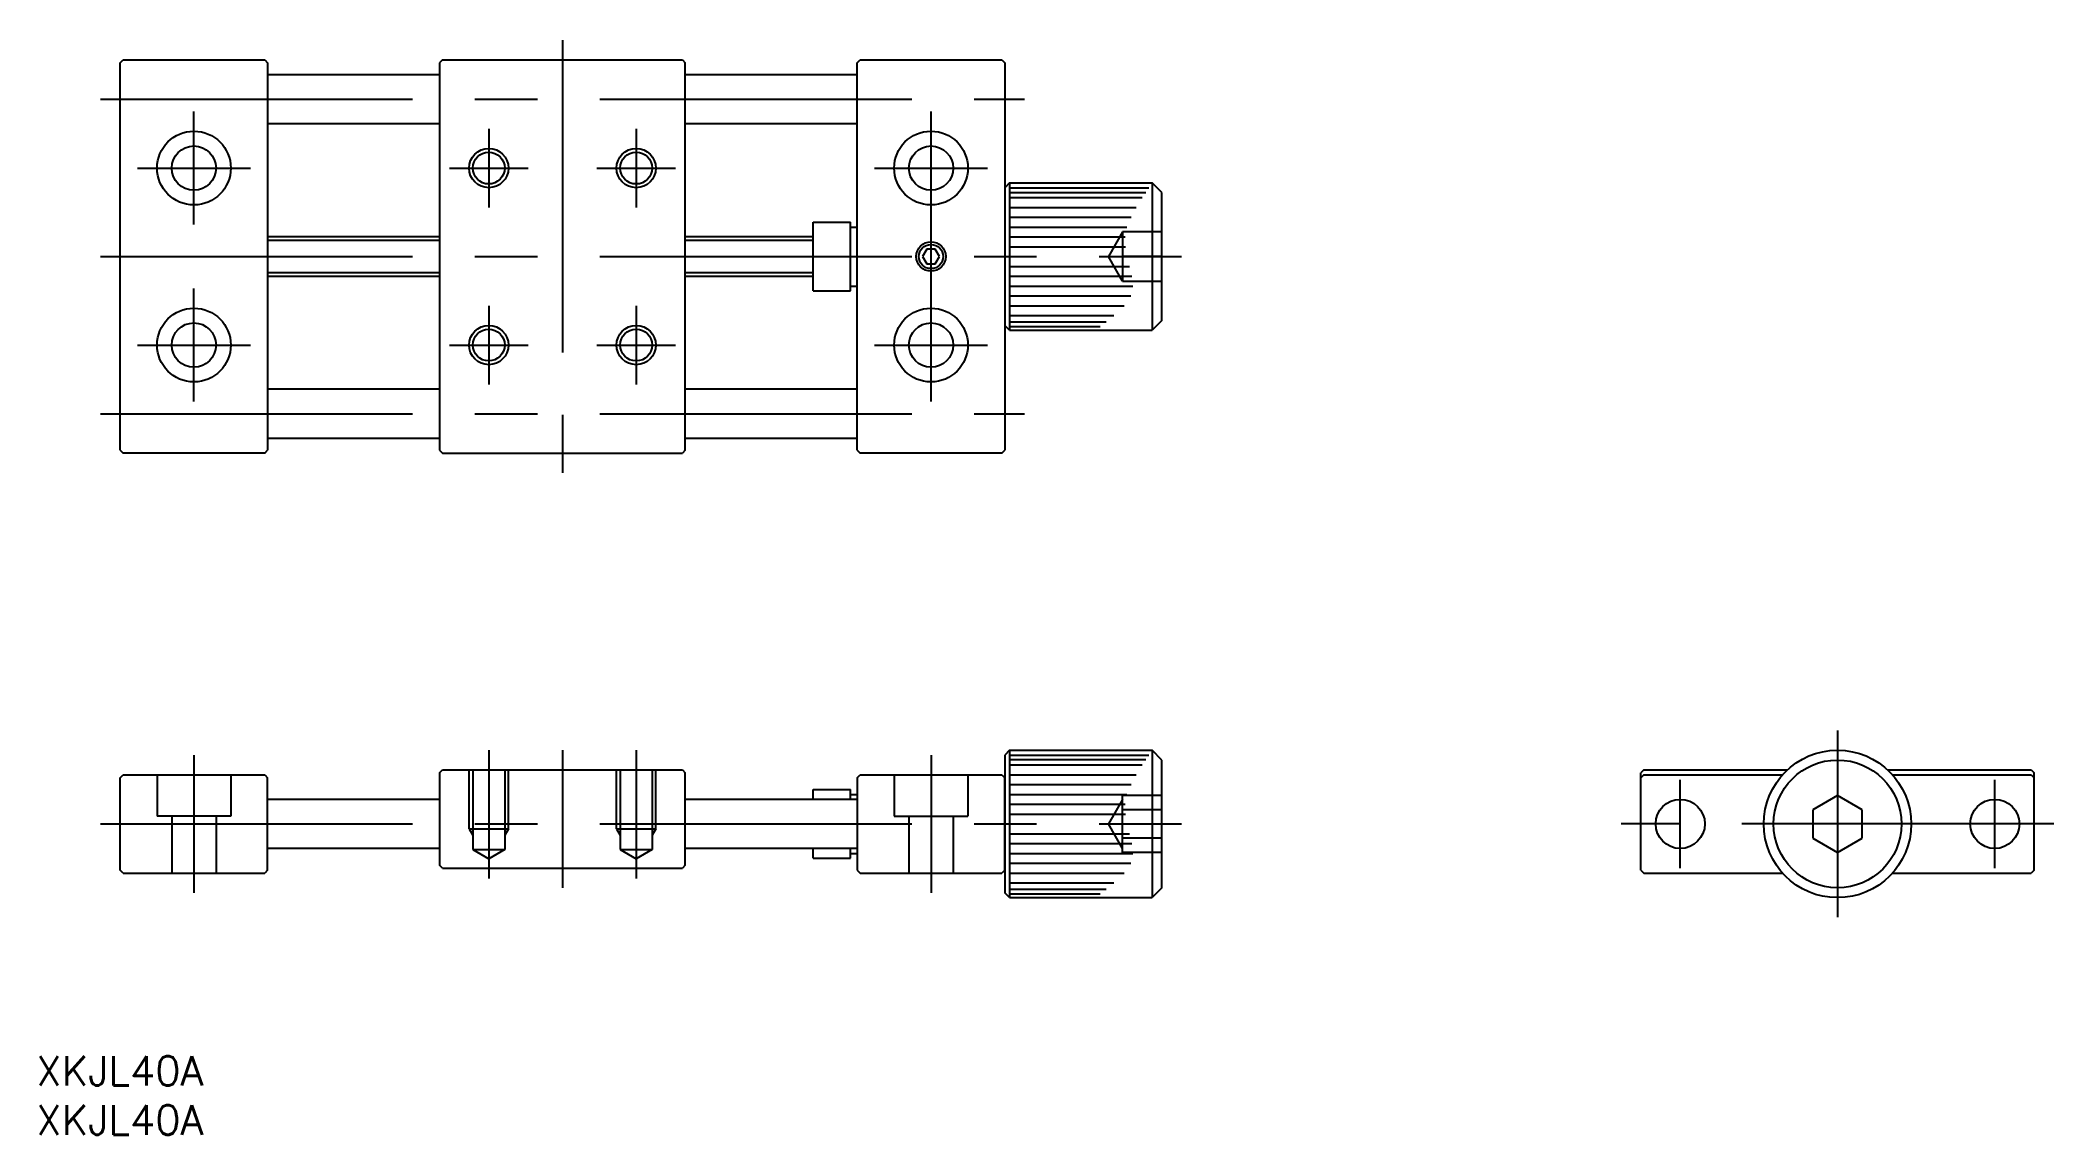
# Model space of a CAD drawing. Extents: x -183 to 22, y -32 to 80.
import ezdxf

# ---------------------------------------------------------------- set-up
doc = ezdxf.new("R2010")
doc.units = 0
doc.linetypes.add('CENTER', pattern=[50.8, 31.75, -6.35, 6.35, -6.35])
doc.linetypes.add('DASHED', pattern=[19.05, 12.7, -6.35])
doc.layers.get('0').update_dxf_attribs({"linetype": 'CONTINUOUS'})
doc.layers.add('CENTER', color=1, linetype='CONTINUOUS')
doc.styles.get("Standard").update_dxf_attribs({"font": 'txt.shx', "height": 3, "bigfont": 'bigfont.shx'})

# ---------------------------------------------------------------- blocks, each defined once
blk = doc.blocks.new('*U2')
at = {"color": 7, "linetype": 'CONTINUOUS'}
blk.add_text('XKJL40A', height=3, dxfattribs=at).set_placement((-183.26, -31.61))
blk = doc.blocks.new('*U3')
at = {"color": 7, "linetype": 'CONTINUOUS'}
blk.add_text('XKJL40A', height=3, dxfattribs=at).set_placement((-183.26, -26.61))

msp = doc.modelspace()

# ---------------------------------------------------------------- linework, layer by layer
at = {"color": 7, "linetype": 'CONTINUOUS'}
for p, q in [((-174.74, 77.41), (-174.44, 77.71)), ((-174.74, 38.01), (-174.74, 77.41)), ((-174.44, 77.71), (-160.04, 77.71)), ((-160.04, 77.71), (-159.74, 77.41)), ((-159.74, 77.41), (-159.74, 38.01)), ((-142.24, 76.21), (-159.74, 76.21)), ((-141.94, 77.71), (-142.24, 77.41)), ((-142.24, 77.41), (-142.24, 38.01)), ((-141.94, 77.71), (-117.54, 77.71)), ((-117.54, 77.71), (-117.24, 77.41)), ((-117.24, 38.01), (-117.24, 77.41)), ((-99.74, 76.21), (-117.24, 76.21)), ((-99.74, 77.41), (-99.44, 77.71)), ((-99.74, 38.01), (-99.74, 77.41)), ((-99.44, 77.71), (-85.04, 77.71)), ((-85.04, 77.71), (-84.74, 77.41)), ((-84.74, 77.41), (-84.74, 38.01)), ((-142.24, 71.21), (-159.74, 71.21)), ((-99.74, 71.21), (-117.24, 71.21)), ((-84.24, 65.21), (-84.74, 64.71)), ((-84.74, 64.71), (-84.74, 50.71)), ((-84.24, 65.21), (-69.74, 65.21)), ((-84.24, 65.21), (-84.24, 50.21)), ((-84.24, 64.71), (-70.08, 64.71)), ((-84.24, 64.24), (-70.39, 64.24)), ((-84.24, 63.71), (-70.74, 63.71)), ((-69.74, 65.21), (-69.74, 50.21)), ((-68.74, 64.21), (-69.74, 65.21)), ((-68.74, 51.21), (-68.74, 64.21)), ((-84.24, 62.71), (-71.35, 62.71)), ((-84.24, 61.71), (-71.89, 61.71)), ((-142.24, 59.71), (-159.74, 59.71)), ((-104.24, 59.71), (-117.24, 59.71)), ((-104.24, 54.21), (-104.24, 61.21)), ((-104.24, 61.21), (-100.44, 61.21)), ((-100.44, 54.21), (-100.44, 61.21)), ((-100.44, 60.71), (-99.74, 60.71)), ((-84.24, 60.71), (-72.3, 60.71)), ((-84.24, 59.71), (-72.49, 59.71)), ((-92.68, 58.46), (-93.11, 57.71)), ((-93.11, 57.71), (-92.68, 56.96)), ((-91.81, 58.46), (-92.68, 58.46)), ((-91.38, 57.71), (-91.81, 58.46)), ((-91.81, 56.96), (-91.38, 57.71)), ((-84.24, 58.71), (-72.45, 58.71)), ((-159.74, 55.71), (-142.24, 55.71)), ((-117.24, 55.71), (-104.24, 55.71)), ((-92.68, 56.96), (-91.81, 56.96)), ((-84.24, 56.71), (-72.03, 56.71)), ((-84.24, 55.71), (-71.8, 55.71)), ((-104.24, 54.21), (-100.44, 54.21)), ((-100.44, 54.71), (-99.74, 54.71)), ((-84.24, 54.71), (-71.72, 54.71)), ((-84.24, 53.71), (-71.92, 53.71)), ((-84.24, 52.71), (-72.6, 52.71)), ((-84.24, 51.71), (-73.62, 51.71)), ((-84.24, 50.21), (-84.74, 50.71)), ((-84.24, 51.07), (-74.4, 51.07)), ((-84.24, 50.6), (-75.02, 50.6)), ((-84.24, 50.21), (-69.74, 50.21)), ((-68.74, 51.21), (-69.74, 50.21)), ((-142.24, 44.21), (-159.74, 44.21)), ((-99.74, 44.21), (-117.24, 44.21)), ((-142.24, 39.21), (-159.74, 39.21)), ((-99.74, 39.21), (-117.24, 39.21)), ((-174.74, 38.01), (-174.44, 37.71)), ((-160.04, 37.71), (-174.44, 37.71)), ((-160.04, 37.71), (-159.74, 38.01)), ((-142.24, 38.01), (-141.94, 37.71)), ((-141.94, 37.71), (-117.54, 37.71)), ((-117.24, 38.01), (-117.54, 37.71)), ((-99.74, 38.01), (-99.44, 37.71)), ((-85.04, 37.71), (-99.44, 37.71)), ((-85.04, 37.71), (-84.74, 38.01)), ((-84.24, 7.5), (-84.74, 7)), ((-84.74, 7), (-84.74, -7)), ((-84.24, 7.5), (-84.24, -7.5)), ((-84.24, 7.5), (-69.74, 7.5)), ((-84.24, 7), (-70.08, 7)), ((-84.24, 6.54), (-70.39, 6.54)), ((-69.74, 7.5), (-69.74, -7.5)), ((-68.74, 6.5), (-69.74, 7.5)), ((-68.74, -6.5), (-68.74, 6.5)), ((-174.74, 4.7), (-174.44, 5)), ((-174.74, -4.7), (-174.74, 4.7)), ((-174.44, 5), (-160.04, 5)), ((-160.04, 5), (-159.74, 4.7)), ((-159.74, -4.7), (-159.74, 4.7)), ((-142.24, 5.2), (-141.94, 5.5)), ((-142.24, 5.2), (-142.24, -4.2)), ((-141.94, 5.5), (-117.54, 5.5)), ((-117.54, 5.5), (-117.24, 5.2)), ((-117.24, -4.2), (-117.24, 5.2)), ((-99.74, 4.7), (-99.44, 5)), ((-99.74, 4.7), (-99.74, -4.7)), ((-99.44, 5), (-85.04, 5)), ((-85.04, 5), (-84.74, 4.7)), ((-84.74, -4.7), (-84.74, 4.7)), ((-84.24, 6), (-70.74, 6)), ((-84.24, 5), (-71.35, 5)), ((-19.7, 5.5), (-20, 5.2)), ((-20, -4.7), (-20, 5.2)), ((-19.7, 5), (-20, 4.7)), ((-19.7, 5.5), (-5.1, 5.5)), ((-19.7, 5), (-5.59, 5)), ((5.1, 5.5), (19.7, 5.5)), ((5.59, 5), (19.7, 5)), ((19.7, 5.5), (20, 5.2)), ((19.7, 5), (20, 4.7)), ((20, -4.7), (20, 5.2)), ((-142.24, 2.5), (-159.74, 2.5)), ((-99.74, 2.5), (-117.24, 2.5)), ((-104.24, 3.5), (-100.44, 3.5)), ((-104.24, 2.5), (-104.24, 3.5)), ((-100.44, 2.5), (-100.44, 3.5)), ((-100.44, 3), (-99.74, 3)), ((-84.24, 4), (-71.89, 4)), ((-84.24, 3), (-72.3, 3)), ((0, 2.89), (-2.5, 1.44)), ((2.5, 1.44), (0, 2.89)), ((-84.24, 2), (-72.49, 2)), ((-84.24, 1), (-72.45, 1)), ((-2.5, 1.44), (-2.5, -1.44)), ((2.5, -1.44), (2.5, 1.44)), ((-84.24, -1), (-72.03, -1)), ((-84.24, -2), (-71.8, -2)), ((-2.5, -1.44), (0, -2.89)), ((0, -2.89), (2.5, -1.44)), ((-142.24, -2.5), (-159.74, -2.5)), ((-99.74, -2.5), (-117.24, -2.5)), ((-104.24, -3.5), (-104.24, -2.5)), ((-104.24, -3.5), (-100.44, -3.5)), ((-100.44, -3.5), (-100.44, -2.5)), ((-100.44, -3), (-99.74, -3)), ((-84.24, -3), (-71.72, -3)), ((-84.24, -4), (-71.92, -4)), ((-174.44, -5), (-174.74, -4.7)), ((-174.44, -5), (-160.04, -5)), ((-159.74, -4.7), (-160.04, -5)), ((-141.94, -4.5), (-142.24, -4.2)), ((-141.94, -4.5), (-117.54, -4.5)), ((-117.24, -4.2), (-117.54, -4.5)), ((-99.74, -4.7), (-99.44, -5)), ((-99.44, -5), (-85.04, -5)), ((-84.74, -4.7), (-85.04, -5)), ((-84.24, -5), (-72.6, -5)), ((-84.24, -6), (-73.62, -6)), ((-20, -4.7), (-19.7, -5)), ((-19.7, -5), (-5.59, -5)), ((5.59, -5), (19.7, -5)), ((20, -4.7), (19.7, -5)), ((-84.24, -7.5), (-84.74, -7)), ((-84.24, -6.64), (-74.4, -6.64)), ((-84.24, -7.11), (-75.02, -7.11)), ((-84.24, -7.5), (-69.74, -7.5)), ((-68.74, -6.5), (-69.74, -7.5))]:
    msp.add_line(p, q, dxfattribs=at)
at = {"color": 3, "linetype": 'DASHED'}
for p, q in [((-72.74, 60.21), (-74.19, 57.71)), ((-72.74, 60.21), (-72.74, 55.21)), ((-68.74, 60.21), (-72.74, 60.21)), ((-72.74, 55.21), (-74.19, 57.71)), ((-68.74, 57.71), (-72.74, 57.71)), ((-72.74, 55.21), (-68.74, 55.21)), ((-170.99, 5), (-170.99, 0.8)), ((-163.49, 5), (-163.49, 0.8)), ((-139.24, -0.5), (-139.24, 5.5)), ((-138.86, 5.5), (-138.86, -2.6)), ((-135.62, 5.5), (-135.62, -2.6)), ((-135.24, -0.5), (-135.24, 5.5)), ((-124.24, -0.5), (-124.24, 5.5)), ((-123.86, 5.5), (-123.86, -2.6)), ((-120.62, 5.5), (-120.62, -2.6)), ((-120.24, -0.5), (-120.24, 5.5)), ((-95.99, 5), (-95.99, 0.8)), ((-88.49, 5), (-88.49, 0.8)), ((-72.74, 2.5), (-74.19, 0)), ((-68.74, 2.89), (-72.74, 2.89)), ((-72.74, -2.89), (-72.74, 2.89)), ((-163.49, 0.8), (-170.99, 0.8)), ((-169.49, 0.8), (-169.49, -5)), ((-164.99, 0.8), (-164.99, -5)), ((-95.99, 0.8), (-88.49, 0.8)), ((-94.49, 0.8), (-94.49, -5)), ((-89.99, 0.8), (-89.99, -5)), ((-72.74, -2.5), (-74.19, 0)), ((-68.74, 1.44), (-72.74, 1.44)), ((-139.24, -0.5), (-135.24, -0.5)), ((-139.24, -0.5), (-138.86, -1.16)), ((-135.24, -0.5), (-135.62, -1.16)), ((-124.24, -0.5), (-120.24, -0.5)), ((-124.24, -0.5), (-123.86, -1.16)), ((-120.24, -0.5), (-120.62, -1.16)), ((-68.74, -1.44), (-72.74, -1.44)), ((-138.86, -2.6), (-135.62, -2.6)), ((-138.86, -2.6), (-137.24, -3.54)), ((-135.62, -2.6), (-137.24, -3.54)), ((-123.86, -2.6), (-120.62, -2.6)), ((-123.86, -2.6), (-122.24, -3.54)), ((-120.62, -2.6), (-122.24, -3.54)), ((-68.74, -2.89), (-72.74, -2.89))]:
    msp.add_line(p, q, dxfattribs=at)
at = {"color": 3, "linetype": 'CONTINUOUS'}
for p, q in [((-142.24, 59.33), (-159.74, 59.33)), ((-104.24, 59.33), (-117.24, 59.33)), ((-159.74, 56.09), (-142.24, 56.09)), ((-117.24, 56.09), (-104.24, 56.09))]:
    msp.add_line(p, q, dxfattribs=at)
at = {"color": 7, "linetype": 'CONTINUOUS'}
for centre, radius in [((-167.24, 66.71), 3.75), ((-92.24, 66.71), 3.75), ((-167.24, 66.71), 2.25), ((-137.24, 66.71), 1.62), ((-122.24, 66.71), 1.62), ((-92.24, 66.71), 2.25), ((-92.24, 57.71), 1.23), ((-167.24, 48.71), 3.75), ((-92.24, 48.71), 3.75), ((-167.24, 48.71), 2.25), ((-137.24, 48.71), 1.62), ((-122.24, 48.71), 1.62), ((-92.24, 48.71), 2.25), ((0, 0), 7.5), ((0, 0), 6.5), ((-16, 0), 2.5), ((16, 0), 2.5)]:
    msp.add_circle(centre, radius, dxfattribs=at)
at = {"color": 3, "linetype": 'CONTINUOUS'}
for centre, radius in [((-137.24, 66.71), 2), ((-122.24, 66.71), 2), ((-92.24, 57.71), 1.5), ((-137.24, 48.71), 2), ((-122.24, 48.71), 2)]:
    msp.add_circle(centre, radius, dxfattribs=at)
at = {"layer": 'CENTER', "color": 1, "linetype": 'CENTER'}
for p, q in [((-129.74, 79.71), (-129.74, 35.71)), ((-176.74, 73.71), (-82.74, 73.71)), ((-167.24, 60.96), (-167.24, 72.46)), ((-92.24, 42.96), (-92.24, 72.46)), ((-137.24, 70.71), (-137.24, 62.71)), ((-122.24, 70.71), (-122.24, 62.71)), ((-172.99, 66.71), (-161.49, 66.71)), ((-141.24, 66.71), (-133.24, 66.71)), ((-126.24, 66.71), (-118.24, 66.71)), ((-97.99, 66.71), (-86.49, 66.71)), ((-176.74, 57.71), (-66.74, 57.71)), ((-167.24, 42.96), (-167.24, 54.46)), ((-137.24, 52.71), (-137.24, 44.71)), ((-122.24, 52.71), (-122.24, 44.71)), ((-172.99, 48.71), (-161.49, 48.71)), ((-141.24, 48.71), (-133.24, 48.71)), ((-126.24, 48.71), (-118.24, 48.71)), ((-97.99, 48.71), (-86.49, 48.71)), ((-176.74, 41.71), (-82.74, 41.71)), ((0, 9.5), (0, -9.5)), ((-167.24, 7), (-167.24, -7)), ((-137.24, 7.5), (-137.24, -5.54)), ((-129.74, 7.5), (-129.74, -6.5)), ((-122.24, 7.5), (-122.24, -5.54)), ((-92.24, 7), (-92.24, -7)), ((-16, -4.5), (-16, 4.5)), ((16, -4.5), (16, 4.5)), ((-176.74, 0), (-66.74, 0)), ((22, 0), (-22, 0))]:
    msp.add_line(p, q, dxfattribs=at)

# ---------------------------------------------------------------- block references
at = {"color": 7, "linetype": 'CONTINUOUS'}
for name in ['*U3', '*U2']:
    msp.add_blockref(name, (0, 0), dxfattribs=at)

doc.saveas('drawing.dxf')
